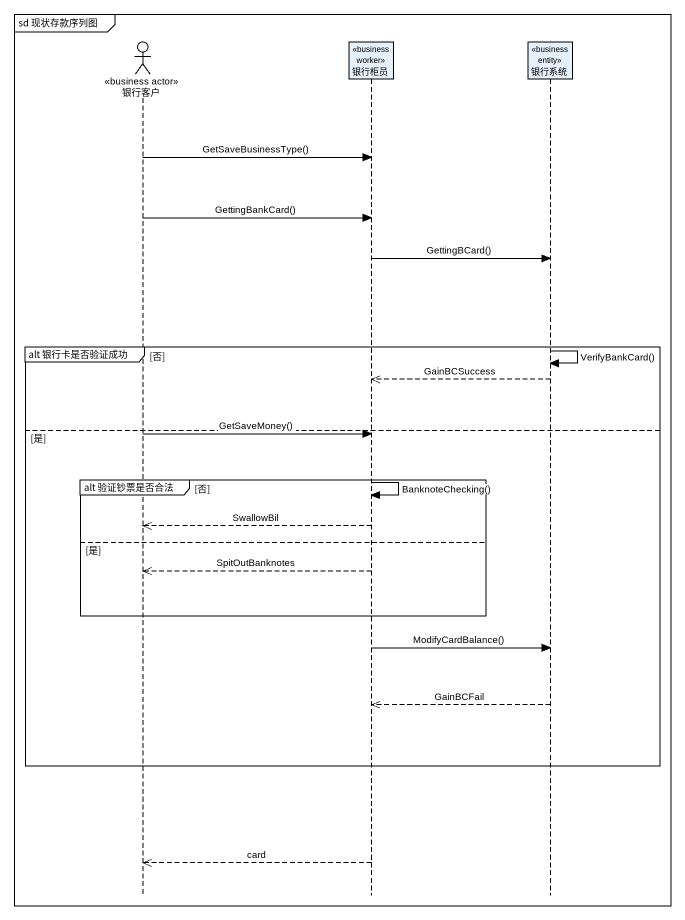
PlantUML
@startuml
mainframe sd 现状存款序列图
hide footbox
actor 银行客户 <<business actor>>
participant 银行柜员 <<business worker>>
participant 银行系统 <<business entity>>

银行客户 -> 银行柜员 : GetSaveBusinessType()
银行客户 -> 银行柜员 : GettingBankCard()
银行柜员 -> 银行系统 : GettingBCard()
group alt 银行卡是否验证成功 [否]
  银行系统 -> 银行系统 : VerifyBankCard()
  银行系统 -->> 银行柜员 : GainBCSuccess
else 是
  银行客户 -> 银行柜员 : GetSaveMoney()
  group alt 验证钞票是否合法 [否]
    银行柜员 -> 银行柜员 : BanknoteChecking()
    银行柜员 -->> 银行客户 : SwallowBil
  else 是
    银行柜员 -->> 银行客户 : SpitOutBanknotes
  end
  银行柜员 -> 银行系统 : ModifyCardBalance()
  银行系统 -->> 银行柜员 : GainBCFail
end
银行柜员 -->> 银行客户 : card
@enduml
